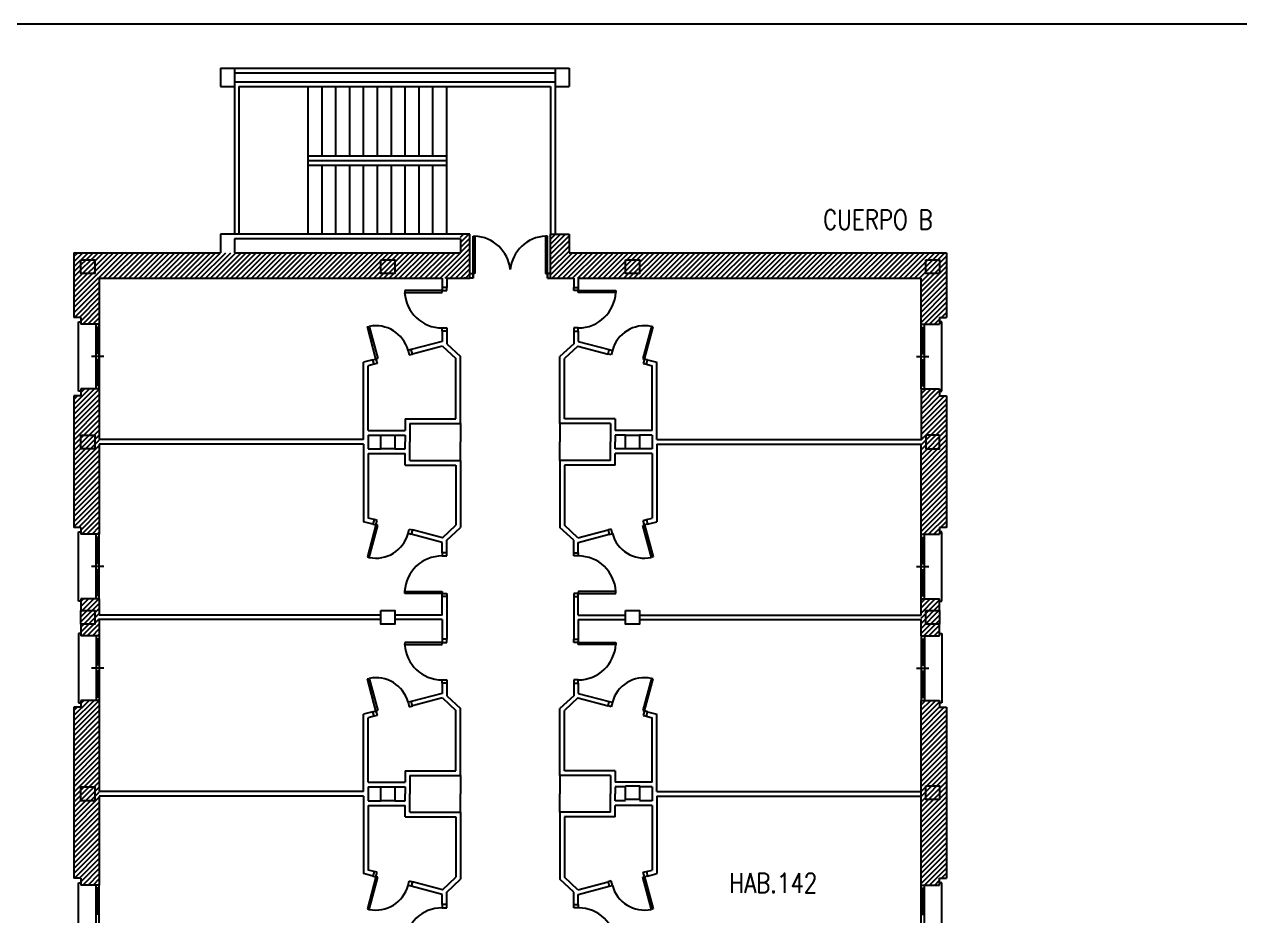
# Model space of a CAD drawing. Extents: x 0 to 420, y 0 to 297.
# Drawn here: x 180.2 to 285.5, y 219.7 to 297 of the extents above; entities that cross this region are included whole.
import ezdxf
from ezdxf.enums import TextEntityAlignment as Align

# ---------------------------------------------------------------- set-up
doc = ezdxf.new("R2010")
doc.units = 0
doc.header["$LTSCALE"] = 0.8
doc.header["$MEASUREMENT"] = 0
doc.layers.get('0').update_dxf_attribs({"linetype": 'CONTINUOUS'})
doc.layers.add('PLANTA-EDIFICIO', color=7, linetype='CONTINUOUS')
doc.layers.add('USO-EDIFICIO', color=7, linetype='CONTINUOUS')
doc.styles.add('ROMANS', font='ROMANS.shx', dxfattribs={"width": 0.8, "height": 1.7})

# ---------------------------------------------------------------- blocks, each defined once
blk = doc.blocks.new('*X13')
at = {"color": 0}
for p, q in [((218, 278.1), (218.7, 278.8)), ((218, 278.55), (218.25, 278.8)), ((218, 277.66), (218.8, 278.46)), ((218, 277.22), (218.8, 278.02)), ((225.8, 277.51), (227.09, 278.8)), ((225.8, 277.95), (226.65, 278.8)), ((225.8, 278.39), (226.21, 278.8)), ((225.8, 277.07), (227.4, 278.67)), ((225.8, 276.62), (227.4, 278.22)), ((184.5, 272.89), (188.81, 277.2)), ((184.5, 273.33), (188.37, 277.2)), ((184.5, 273.77), (187.93, 277.2)), ((184.5, 274.21), (187.49, 277.2)), ((184.5, 274.66), (187.04, 277.2)), ((184.5, 275.1), (186.6, 277.2)), ((184.5, 275.54), (186.16, 277.2)), ((184.5, 275.98), (185.72, 277.2)), ((184.5, 276.42), (185.28, 277.2)), ((184.5, 276.87), (184.83, 277.2)), ((187.05, 275), (189.25, 277.2)), ((187.5, 275), (189.7, 277.2)), ((187.94, 275), (190.14, 277.2)), ((188.38, 275), (190.58, 277.2)), ((188.82, 275), (191.02, 277.2)), ((189.26, 275), (191.46, 277.2)), ((189.71, 275), (191.91, 277.2)), ((190.15, 275), (192.35, 277.2)), ((190.59, 275), (192.79, 277.2)), ((191.03, 275), (193.23, 277.2)), ((191.47, 275), (193.67, 277.2)), ((191.91, 275), (194.11, 277.2)), ((192.36, 275), (194.56, 277.2)), ((192.8, 275), (195, 277.2)), ((193.24, 275), (195.44, 277.2)), ((193.68, 275), (195.88, 277.2)), ((194.12, 275), (196.32, 277.2)), ((194.57, 275), (196.77, 277.2)), ((195.01, 275), (197.21, 277.2)), ((195.45, 275), (197.65, 277.2)), ((195.89, 275), (198.09, 277.2)), ((196.33, 275), (198.53, 277.2)), ((196.78, 275), (198.98, 277.2)), ((197.22, 275), (199.42, 277.2)), ((197.66, 275), (199.86, 277.2)), ((198.1, 275), (200.3, 277.2)), ((198.54, 275), (200.74, 277.2)), ((198.99, 275), (201.19, 277.2)), ((199.43, 275), (201.63, 277.2)), ((199.87, 275), (202.07, 277.2)), ((200.31, 275), (202.51, 277.2)), ((200.75, 275), (202.95, 277.2)), ((201.2, 275), (203.4, 277.2)), ((201.64, 275), (203.84, 277.2)), ((202.08, 275), (204.28, 277.2)), ((202.52, 275), (204.72, 277.2)), ((202.96, 275), (205.16, 277.2)), ((203.41, 275), (205.61, 277.2)), ((203.85, 275), (206.05, 277.2)), ((204.29, 275), (206.49, 277.2)), ((204.73, 275), (206.93, 277.2)), ((205.17, 275), (207.37, 277.2)), ((205.62, 275), (207.82, 277.2)), ((206.06, 275), (208.26, 277.2)), ((206.5, 275), (208.7, 277.2)), ((206.94, 275), (209.14, 277.2)), ((207.38, 275), (209.58, 277.2)), ((207.82, 275), (210.02, 277.2)), ((208.27, 275), (210.47, 277.2)), ((208.71, 275), (210.91, 277.2)), ((209.15, 275), (211.35, 277.2)), ((209.59, 275), (211.79, 277.2)), ((210.03, 275), (212.23, 277.2)), ((210.48, 275), (212.68, 277.2)), ((210.92, 275), (213.12, 277.2)), ((211.36, 275), (213.56, 277.2)), ((211.8, 275), (214, 277.2)), ((212.24, 275), (214.44, 277.2)), ((212.69, 275), (214.89, 277.2)), ((213.13, 275), (215.33, 277.2)), ((213.57, 275), (215.77, 277.2)), ((214.01, 275), (216.21, 277.2)), ((214.45, 275), (216.65, 277.2)), ((214.9, 275), (217.1, 277.2)), ((215.34, 275), (217.54, 277.2)), ((215.78, 275), (217.98, 277.2)), ((216.22, 275), (218.8, 277.58)), ((216.66, 275), (218.8, 277.14)), ((225.8, 276.18), (227.4, 277.78)), ((225.8, 275.74), (227.4, 277.34)), ((225.8, 275.3), (227.7, 277.2)), ((225.94, 275), (228.14, 277.2)), ((226.39, 275), (228.59, 277.2)), ((226.83, 275), (229.03, 277.2)), ((227.27, 275), (229.47, 277.2)), ((227.71, 275), (229.91, 277.2)), ((228.15, 275), (230.35, 277.2)), ((228.6, 275), (230.8, 277.2)), ((229.04, 275), (231.24, 277.2)), ((229.48, 275), (231.68, 277.2)), ((229.92, 275), (232.12, 277.2)), ((230.36, 275), (232.56, 277.2)), ((230.81, 275), (233.01, 277.2)), ((231.25, 275), (233.45, 277.2)), ((231.69, 275), (233.89, 277.2)), ((232.13, 275), (234.33, 277.2)), ((232.57, 275), (234.77, 277.2)), ((233.02, 275), (235.22, 277.2)), ((233.46, 275), (235.66, 277.2)), ((233.9, 275), (236.1, 277.2)), ((234.34, 275), (236.54, 277.2)), ((234.78, 275), (236.98, 277.2)), ((235.23, 275), (237.43, 277.2)), ((235.67, 275), (237.87, 277.2)), ((236.11, 275), (238.31, 277.2)), ((236.55, 275), (238.75, 277.2)), ((236.99, 275), (239.19, 277.2)), ((237.43, 275), (239.63, 277.2)), ((237.88, 275), (240.08, 277.2)), ((238.32, 275), (240.52, 277.2)), ((238.76, 275), (240.96, 277.2)), ((239.2, 275), (241.4, 277.2)), ((239.64, 275), (241.84, 277.2)), ((240.09, 275), (242.29, 277.2)), ((240.53, 275), (242.73, 277.2)), ((240.97, 275), (243.17, 277.2)), ((241.41, 275), (243.61, 277.2)), ((241.85, 275), (244.05, 277.2)), ((242.3, 275), (244.5, 277.2)), ((242.74, 275), (244.94, 277.2)), ((243.18, 275), (245.38, 277.2)), ((243.62, 275), (245.82, 277.2)), ((244.06, 275), (246.26, 277.2)), ((244.51, 275), (246.71, 277.2)), ((244.95, 275), (247.15, 277.2)), ((245.39, 275), (247.59, 277.2)), ((245.83, 275), (248.03, 277.2)), ((246.27, 275), (248.47, 277.2)), ((246.72, 275), (248.92, 277.2)), ((247.16, 275), (249.36, 277.2)), ((247.6, 275), (249.8, 277.2)), ((248.04, 275), (250.24, 277.2)), ((248.48, 275), (250.68, 277.2)), ((248.93, 275), (251.13, 277.2)), ((249.37, 275), (251.57, 277.2)), ((249.81, 275), (252.01, 277.2)), ((250.25, 275), (252.45, 277.2)), ((250.69, 275), (252.89, 277.2)), ((251.14, 275), (253.34, 277.2)), ((251.58, 275), (253.78, 277.2)), ((252.02, 275), (254.22, 277.2)), ((252.46, 275), (254.66, 277.2)), ((252.9, 275), (255.1, 277.2)), ((253.34, 275), (255.54, 277.2)), ((253.79, 275), (255.99, 277.2)), ((254.23, 275), (256.43, 277.2)), ((254.67, 275), (256.87, 277.2)), ((255.11, 275), (257.31, 277.2)), ((255.55, 275), (257.75, 277.2)), ((256, 275), (258.2, 277.2)), ((256.44, 275), (258.64, 277.2)), ((256.88, 275), (259.08, 277.2)), ((257.32, 275), (259.52, 277.2)), ((257.76, 275), (259.96, 277.2)), ((217.11, 275), (218.8, 276.69)), ((217.55, 275), (218.8, 276.25)), ((257.9, 274.69), (260.1, 276.89)), ((257.9, 274.25), (260.1, 276.45)), ((257.9, 273.81), (260.1, 276.01)), ((217.99, 275), (218.8, 275.81)), ((218.43, 275), (218.8, 275.37)), ((257.9, 273.37), (260.1, 275.57)), ((257.9, 272.93), (260.1, 275.13)), ((184.5, 272.45), (186.7, 274.65)), ((184.5, 272), (186.7, 274.2)), ((257.9, 272.48), (260.1, 274.68)), ((257.9, 272.04), (260.1, 274.24)), ((257.9, 271.6), (260.1, 273.8)), ((184.54, 271.6), (186.7, 273.76)), ((184.98, 271.6), (186.7, 273.32)), ((185.1, 271.28), (186.7, 272.88)), ((257.9, 271.16), (260.1, 273.36)), ((258.18, 271), (260.1, 272.92)), ((185.26, 271), (186.7, 272.44)), ((185.71, 271), (186.7, 271.99)), ((258.63, 271), (260.1, 272.47)), ((259.67, 271.6), (260.1, 272.03)), ((186.15, 271), (186.7, 271.55)), ((186.59, 271), (186.7, 271.11)), ((259.07, 271), (259.5, 271.43)), ((184.5, 263.61), (186.29, 265.4)), ((184.5, 264.05), (185.85, 265.4)), ((184.5, 263.17), (186.7, 265.37)), ((185.1, 265.09), (185.41, 265.4)), ((257.9, 264.09), (259.21, 265.4)), ((257.9, 264.53), (258.77, 265.4)), ((257.9, 264.97), (258.33, 265.4)), ((184.5, 262.72), (186.7, 264.92)), ((184.5, 264.49), (184.81, 264.8)), ((184.5, 262.28), (186.7, 264.48)), ((257.9, 263.65), (259.5, 265.25)), ((257.9, 262.76), (259.94, 264.8)), ((257.9, 263.2), (259.5, 264.8)), ((257.9, 262.32), (260.1, 264.52)), ((184.5, 261.84), (186.7, 264.04)), ((184.5, 261.4), (186.7, 263.6)), ((257.9, 261.88), (260.1, 264.08)), ((257.9, 261.44), (260.1, 263.64)), ((184.5, 260.96), (186.7, 263.16)), ((184.5, 260.51), (186.7, 262.71)), ((184.5, 260.07), (186.7, 262.27)), ((257.9, 260.99), (260.1, 263.19)), ((257.9, 260.55), (260.1, 262.75)), ((257.9, 260.11), (260.1, 262.31)), ((184.5, 259.63), (186.7, 261.83)), ((184.5, 259.19), (186.7, 261.39)), ((257.9, 259.67), (260.1, 261.87)), ((257.9, 259.23), (260.1, 261.43)), ((184.5, 258.75), (186.7, 260.95)), ((184.5, 258.3), (186.7, 260.5)), ((257.9, 258.78), (260.1, 260.98)), ((257.9, 258.34), (260.1, 260.54)), ((257.9, 257.9), (260.1, 260.1)), ((184.5, 257.86), (186.7, 260.06)), ((184.5, 257.42), (186.7, 259.62)), ((184.5, 256.98), (186.7, 259.18)), ((257.9, 257.46), (260.1, 259.66)), ((257.9, 257.02), (260.1, 259.22)), ((184.5, 256.54), (186.7, 258.74)), ((184.5, 256.09), (186.7, 258.29)), ((257.9, 256.57), (260.1, 258.77)), ((257.9, 256.13), (260.1, 258.33)), ((184.5, 255.65), (186.7, 257.85)), ((184.5, 255.21), (186.7, 257.41)), ((184.5, 254.77), (186.7, 256.97)), ((257.9, 255.69), (260.1, 257.89)), ((257.9, 255.25), (260.1, 257.45)), ((257.9, 254.81), (260.1, 257.01)), ((184.5, 254.33), (186.7, 256.53)), ((184.5, 253.88), (186.7, 256.08)), ((257.9, 254.36), (260.1, 256.56)), ((257.9, 253.92), (260.1, 256.12)), ((184.5, 253.44), (186.7, 255.64)), ((184.9, 253.4), (186.7, 255.2)), ((257.9, 253.48), (260.1, 255.68)), ((257.9, 253.04), (260.1, 255.24)), ((185.1, 253.16), (186.7, 254.76)), ((185.18, 252.8), (186.7, 254.32)), ((185.62, 252.8), (186.7, 253.88)), ((258.1, 252.8), (260.1, 254.8)), ((258.55, 252.8), (260.1, 254.35)), ((259.59, 253.4), (260.1, 253.91)), ((186.07, 252.8), (186.7, 253.43)), ((186.51, 252.8), (186.7, 252.99)), ((258.99, 252.8), (259.5, 253.31)), ((259.43, 252.8), (259.5, 252.87)), ((260.03, 253.4), (260.1, 253.47)), ((185.1, 245.65), (186.65, 247.2)), ((185.1, 246.09), (186.21, 247.2)), ((185.1, 246.53), (185.77, 247.2)), ((185.1, 246.97), (185.33, 247.2)), ((185.1, 245.2), (186.7, 246.8)), ((257.9, 245.97), (259.13, 247.2)), ((257.9, 246.41), (258.69, 247.2)), ((257.9, 246.85), (258.25, 247.2)), ((257.9, 245.53), (259.5, 247.13)), ((257.9, 245.08), (259.5, 246.68)), ((185.1, 244.76), (186.7, 246.36)), ((185.1, 244.32), (186.7, 245.92)), ((185.22, 244), (186.7, 245.48)), ((257.9, 244.64), (259.5, 246.24)), ((257.9, 244.2), (259.5, 245.8)), ((258.14, 244), (259.5, 245.36)), ((185.66, 244), (186.7, 245.04)), ((186.11, 244), (186.7, 244.59)), ((258.58, 244), (259.5, 244.92)), ((259.03, 244), (259.5, 244.47)), ((186.55, 244), (186.7, 244.15)), ((259.47, 244), (259.5, 244.03)), ((184.5, 236.21), (186.69, 238.4)), ((184.5, 236.65), (186.25, 238.4)), ((184.5, 237.09), (185.81, 238.4)), ((185.1, 238.13), (185.37, 238.4)), ((257.9, 237.13), (259.17, 238.4)), ((257.9, 237.57), (258.73, 238.4)), ((257.9, 238.01), (258.29, 238.4)), ((257.9, 236.69), (259.5, 238.29)), ((184.5, 235.77), (186.7, 237.97)), ((184.5, 237.53), (184.77, 237.8)), ((184.5, 235.32), (186.7, 237.52)), ((184.5, 234.88), (186.7, 237.08)), ((257.9, 236.24), (259.5, 237.84)), ((257.9, 235.8), (259.9, 237.8)), ((257.9, 235.36), (260.1, 237.56)), ((257.9, 234.92), (260.1, 237.12)), ((184.5, 234.44), (186.7, 236.64)), ((184.5, 234), (186.7, 236.2)), ((257.9, 234.48), (260.1, 236.68)), ((257.9, 234.04), (260.1, 236.24)), ((184.5, 233.56), (186.7, 235.76)), ((184.5, 233.11), (186.7, 235.31)), ((184.5, 232.67), (186.7, 234.87)), ((257.9, 233.59), (260.1, 235.79)), ((257.9, 233.15), (260.1, 235.35)), ((257.9, 232.71), (260.1, 234.91)), ((184.5, 232.23), (186.7, 234.43)), ((184.5, 231.79), (186.7, 233.99)), ((257.9, 232.27), (260.1, 234.47)), ((257.9, 231.83), (260.1, 234.03)), ((184.5, 231.35), (186.7, 233.55)), ((184.5, 230.9), (186.7, 233.1)), ((257.9, 231.38), (260.1, 233.58)), ((257.9, 230.94), (260.1, 233.14)), ((184.5, 230.46), (186.7, 232.66)), ((184.5, 230.02), (186.7, 232.22)), ((184.5, 229.58), (186.7, 231.78)), ((257.9, 230.5), (260.1, 232.7)), ((257.9, 230.06), (260.1, 232.26)), ((257.9, 229.62), (260.1, 231.82)), ((184.5, 229.14), (186.7, 231.34)), ((184.5, 228.69), (186.7, 230.89)), ((257.9, 229.17), (260.1, 231.37)), ((257.9, 228.73), (260.1, 230.93)), ((184.5, 228.25), (186.7, 230.45)), ((184.5, 227.81), (186.7, 230.01)), ((184.5, 227.37), (186.7, 229.57)), ((257.9, 228.29), (260.1, 230.49)), ((257.9, 227.85), (260.1, 230.05)), ((257.9, 227.41), (260.1, 229.61)), ((184.5, 226.93), (186.7, 229.13)), ((184.5, 226.48), (186.7, 228.68)), ((257.9, 226.96), (260.1, 229.16)), ((257.9, 226.52), (260.1, 228.72)), ((184.5, 226.04), (186.7, 228.24)), ((184.5, 225.6), (186.7, 227.8)), ((257.9, 226.08), (260.1, 228.28)), ((257.9, 225.64), (260.1, 227.84)), ((184.5, 225.16), (186.7, 227.36)), ((184.5, 224.72), (186.7, 226.92)), ((184.5, 224.27), (186.7, 226.47)), ((257.9, 225.2), (260.1, 227.4)), ((257.9, 224.75), (260.1, 226.95)), ((257.9, 224.31), (260.1, 226.51)), ((184.5, 223.83), (186.7, 226.03)), ((184.5, 223.39), (186.7, 225.59)), ((257.9, 223.87), (260.1, 226.07)), ((257.9, 223.43), (260.1, 225.63)), ((184.55, 223), (186.7, 225.15)), ((184.99, 223), (186.7, 224.71)), ((257.9, 222.99), (260.1, 225.19)), ((257.9, 222.54), (260.1, 224.74)), ((258.2, 222.4), (260.1, 224.3)), ((185.1, 222.67), (186.7, 224.27)), ((185.28, 222.4), (186.7, 223.82)), ((185.72, 222.4), (186.7, 223.38)), ((258.64, 222.4), (260.1, 223.86)), ((259.68, 223), (260.1, 223.42)), ((186.16, 222.4), (186.7, 222.94)), ((186.6, 222.4), (186.7, 222.5)), ((259.08, 222.4), (259.5, 222.82))]:
    blk.add_line(p, q, dxfattribs=at)

msp = doc.modelspace()

# ---------------------------------------------------------------- linework, layer by layer
msp.add_line((420, 297), (0, 297))
at = {"layer": 'PLANTA-EDIFICIO'}
for p, q in [((197.2, 293.2), (197.2, 291.6)), ((197.2, 293.2), (198.4, 293.2)), ((198.4, 293.2), (198.4, 291.6)), ((198.4, 293.2), (226.2, 293.2)), ((198.4, 292.8), (226.2, 292.8)), ((226.2, 293.2), (227.4, 293.2)), ((226.2, 293.2), (226.2, 291.6)), ((227.4, 293.2), (227.4, 291.6)), ((198.4, 292), (226.2, 292)), ((197.2, 291.6), (198.4, 291.6)), ((198.4, 291.6), (198.4, 278.8)), ((198.8, 291.6), (225.8, 291.6)), ((198.8, 291.6), (198.8, 278.8)), ((204.8, 285.6), (204.8, 291.6)), ((206, 285.6), (206, 291.6)), ((207.2, 285.6), (207.2, 291.6)), ((208.4, 285.6), (208.4, 291.6)), ((209.6, 285.6), (209.6, 291.6)), ((210.8, 285.6), (210.8, 291.6)), ((212, 285.6), (212, 291.6)), ((213.2, 285.6), (213.2, 291.6)), ((214.4, 285.6), (214.4, 291.6)), ((215.6, 285.6), (215.6, 291.6)), ((216.8, 285.6), (216.8, 291.6)), ((225.8, 291.6), (225.8, 278.8)), ((226.2, 291.6), (227.4, 291.6)), ((226.2, 291.6), (226.2, 278.8)), ((204.8, 284.8), (204.8, 285.6)), ((204.8, 285.6), (216.8, 285.6)), ((216.8, 284.8), (216.8, 285.6)), ((204.8, 285.2), (216.8, 285.2)), ((204.8, 284.8), (216.8, 284.8)), ((204.8, 278.8), (204.8, 284.8)), ((206, 278.8), (206, 284.8)), ((207.2, 278.8), (207.2, 284.8)), ((208.4, 278.8), (208.4, 284.8)), ((209.6, 278.8), (209.6, 284.8)), ((210.8, 278.8), (210.8, 284.8)), ((212, 278.8), (212, 284.8)), ((213.2, 278.8), (213.2, 284.8)), ((214.4, 278.8), (214.4, 284.8)), ((215.6, 278.8), (215.6, 284.8)), ((216.8, 278.8), (216.8, 284.8)), ((197.2, 278.8), (197.2, 277.2)), ((218.8, 278.8), (197.2, 278.8)), ((198.4, 278.4), (198.4, 277.2)), ((218, 278.4), (198.4, 278.4)), ((218, 278.4), (218, 277.2)), ((218.8, 275), (218.8, 278.8)), ((219.08, 275.4), (219.08, 278.64)), ((219.08, 278.64), (219.24, 278.64)), ((219.24, 278.64), (219.24, 275.4)), ((225.36, 278.64), (225.36, 275.4)), ((225.52, 278.64), (225.36, 278.64)), ((225.52, 275), (225.52, 278.64)), ((225.8, 278.8), (227.4, 278.8)), ((225.8, 275), (225.8, 278.8)), ((227.4, 278.8), (227.4, 277.2)), ((184.5, 277.2), (184.5, 271.6)), ((184.5, 277.2), (197.2, 277.2)), ((198.4, 277.2), (218, 277.2)), ((227.4, 277.2), (260.1, 277.2)), ((260.1, 277.2), (260.1, 271.6)), ((186.7, 275), (216.4, 275)), ((186.7, 275), (186.7, 261)), ((216.4, 275), (216.4, 274.2)), ((216.8, 275), (218.8, 275)), ((216.8, 275), (216.8, 274.2)), ((218.58, 275), (218.3, 275)), ((218.8, 275.4), (219.08, 275.4)), ((219.08, 275), (218.8, 275)), ((219.24, 275.4), (219.08, 275.4)), ((219.08, 275.4), (219.08, 275)), ((219.08, 275), (219.08, 275.4)), ((225.36, 275.4), (225.52, 275.4)), ((225.52, 275.4), (225.52, 275)), ((225.8, 275.4), (225.52, 275.4)), ((225.52, 275), (225.52, 275.4)), ((225.52, 275), (225.8, 275)), ((225.8, 275), (227.8, 275)), ((227.8, 275), (227.8, 274.2)), ((228.2, 275), (257.9, 275)), ((228.2, 275), (228.2, 274.2)), ((257.9, 271), (257.9, 275)), ((216.4, 273.92), (213.16, 273.92)), ((213.16, 273.92), (213.16, 273.76)), ((216.8, 274.2), (216.4, 274.2)), ((216.4, 274.2), (216.4, 273.92)), ((216.4, 273.76), (216.4, 273.92)), ((216.4, 273.92), (216.8, 273.92)), ((216.8, 273.92), (216.8, 274.2)), ((227.8, 274.2), (228.2, 274.2)), ((227.8, 273.92), (227.8, 274.2)), ((228.2, 273.92), (227.8, 273.92)), ((228.2, 274.2), (228.2, 273.92)), ((228.2, 273.76), (228.2, 273.92)), ((228.2, 273.92), (231.44, 273.92)), ((231.44, 273.92), (231.44, 273.76)), ((213.16, 273.76), (216.4, 273.76)), ((231.44, 273.76), (228.2, 273.76)), ((185.1, 271.6), (184.5, 271.6)), ((184.9, 271.2), (185.1, 271.2)), ((184.9, 265.2), (184.9, 271.2)), ((185.1, 271.6), (185.1, 271)), ((186.7, 271), (185.1, 271)), ((186.42, 265.4), (186.42, 271)), ((186.7, 270.72), (186.42, 270.72)), ((186.56, 268.48), (186.56, 270.72)), ((186.7, 265.4), (186.7, 271)), ((209.92, 270.77), (210.07, 270.81)), ((210.67, 267.99), (209.92, 270.77)), ((210.07, 270.81), (210.82, 268.03)), ((216.4, 270.4), (216.4, 270.68)), ((216.4, 270.68), (216.8, 270.68)), ((216.8, 270.68), (216.8, 270.4)), ((228.2, 270.68), (227.8, 270.68)), ((227.8, 270.68), (227.8, 270.4)), ((228.2, 270.4), (228.2, 270.68)), ((234.53, 270.81), (233.78, 268.03)), ((233.93, 267.99), (234.68, 270.77)), ((234.68, 270.77), (234.53, 270.81)), ((257.9, 271), (259.5, 271)), ((257.9, 265.4), (257.9, 271)), ((257.9, 270.72), (258.18, 270.72)), ((258.04, 268.48), (258.04, 270.72)), ((258.18, 265.4), (258.18, 271)), ((259.5, 271.6), (259.5, 271)), ((259.5, 271.6), (260.1, 271.6)), ((259.7, 271.2), (259.5, 271.2)), ((259.7, 265.2), (259.7, 271.2)), ((216.8, 270.4), (216.4, 270.4)), ((216.4, 270.4), (216.4, 269.51)), ((216.8, 270.4), (216.8, 269.31)), ((227.8, 270.4), (227.8, 269.31)), ((227.8, 270.4), (228.2, 270.4)), ((228.2, 270.4), (228.2, 269.51)), ((213.72, 268.81), (213.45, 268.74)), ((213.45, 268.74), (213.55, 268.35)), ((216.4, 269.51), (213.72, 268.8)), ((213.82, 268.42), (213.72, 268.8)), ((216.43, 269.11), (213.82, 268.42)), ((216.43, 269.11), (217.6, 268.02)), ((216.8, 269.31), (218, 268.2)), ((227.8, 269.31), (226.6, 268.2)), ((228.17, 269.11), (227, 268.02)), ((228.17, 269.11), (230.78, 268.42)), ((228.2, 269.51), (230.88, 268.8)), ((230.78, 268.42), (230.88, 268.8)), ((230.88, 268.81), (231.15, 268.74)), ((231.15, 268.74), (231.05, 268.35)), ((187.1, 268.2), (186.02, 268.2)), ((186.7, 268.48), (186.42, 268.48)), ((186.7, 268.2), (186.42, 268.2)), ((186.7, 267.92), (186.42, 267.92)), ((186.56, 265.68), (186.56, 267.92)), ((210.4, 267.92), (209.6, 267.71)), ((209.6, 261), (209.6, 267.71)), ((210.5, 267.53), (210, 267.4)), ((210.4, 267.92), (210.67, 267.99)), ((210.5, 267.53), (210.4, 267.92)), ((210.77, 267.6), (210.5, 267.53)), ((210.82, 268.03), (210.67, 267.99)), ((210.67, 267.99), (210.77, 267.6)), ((213.55, 268.35), (213.82, 268.42)), ((217.6, 262.8), (217.6, 268.02)), ((218, 262.4), (218, 268.2)), ((226.6, 262.4), (226.6, 268.2)), ((227, 262.8), (227, 268.02)), ((231.05, 268.35), (230.78, 268.42)), ((233.78, 268.03), (233.93, 267.99)), ((233.93, 267.99), (233.83, 267.6)), ((233.83, 267.6), (234.1, 267.53)), ((234.2, 267.92), (233.93, 267.99)), ((234.1, 267.53), (234.2, 267.92)), ((234.1, 267.53), (234.6, 267.4)), ((234.2, 267.92), (235, 267.71)), ((235, 261), (235, 267.71)), ((257.5, 268.2), (258.58, 268.2)), ((257.9, 268.48), (258.18, 268.48)), ((257.9, 268.2), (258.18, 268.2)), ((257.9, 267.92), (258.18, 267.92)), ((258.04, 265.68), (258.04, 267.92)), ((210, 261.8), (210, 267.4)), ((234.6, 261.8), (234.6, 267.4)), ((185.1, 265.4), (185.1, 264.8)), ((186.7, 265.4), (185.1, 265.4)), ((186.7, 265.68), (186.42, 265.68)), ((186.7, 265.4), (186.42, 265.4)), ((257.9, 265.68), (258.18, 265.68)), ((257.9, 265.4), (257.9, 261)), ((257.9, 265.4), (259.5, 265.4)), ((257.9, 265.4), (258.18, 265.4)), ((259.5, 265.4), (259.5, 264.8)), ((184.5, 264.8), (184.5, 253.4)), ((185.1, 264.8), (184.5, 264.8)), ((185.1, 265.2), (184.9, 265.2)), ((259.5, 265.2), (259.7, 265.2)), ((259.5, 264.8), (260.1, 264.8)), ((260.1, 264.8), (260.1, 253.4)), ((213.2, 262.8), (213.2, 261.8)), ((213.2, 262.8), (217.6, 262.8)), ((213.6, 262.4), (213.6, 260.8)), ((213.6, 262.4), (218, 262.4)), ((218, 262.4), (218, 260.8)), ((231, 262.4), (226.6, 262.4)), ((226.6, 262.4), (226.6, 260.8)), ((231.4, 262.8), (227, 262.8)), ((231, 262.4), (231, 260.8)), ((231.4, 262.8), (231.4, 261.8)), ((210, 261.8), (213.2, 261.8)), ((210, 261.4), (210, 260.2)), ((210, 261.4), (211.1, 261.4)), ((212.3, 261.4), (213.2, 261.4)), ((213.2, 261.4), (213.2, 260.8)), ((234.6, 261.8), (231.4, 261.8)), ((231.4, 261.4), (231.4, 260.8)), ((232.3, 261.4), (231.4, 261.4)), ((234.6, 261.4), (233.5, 261.4)), ((234.6, 261.4), (234.6, 260.2)), ((209.6, 261), (186.7, 261)), ((209.6, 260.6), (186.7, 260.6)), ((186.7, 260.6), (186.7, 252.8)), ((209.6, 260.6), (209.6, 253.89)), ((210, 260.2), (211.1, 260.2)), ((212.3, 260.2), (213.2, 260.2)), ((213.2, 260.2), (213.2, 260.8)), ((213.6, 259.2), (213.6, 260.8)), ((218, 259.2), (218, 260.8)), ((226.6, 259.2), (226.6, 260.8)), ((231, 259.2), (231, 260.8)), ((231.4, 260.2), (231.4, 260.8)), ((232.3, 260.2), (231.4, 260.2)), ((234.6, 260.2), (233.5, 260.2)), ((235, 261), (257.9, 261)), ((235, 260.6), (235, 253.89)), ((235, 260.6), (257.9, 260.6)), ((257.9, 252.8), (257.9, 260.6)), ((210, 259.8), (213.2, 259.8)), ((210, 259.8), (210, 254.2)), ((213.2, 258.8), (213.2, 259.8)), ((213.6, 259.2), (218, 259.2)), ((218, 259.2), (218, 253.4)), ((226.6, 259.2), (226.6, 253.4)), ((231, 259.2), (226.6, 259.2)), ((231.4, 258.8), (231.4, 259.8)), ((234.6, 259.8), (231.4, 259.8)), ((234.6, 259.8), (234.6, 254.2)), ((213.2, 258.8), (217.6, 258.8)), ((217.6, 258.8), (217.6, 253.58)), ((227, 258.8), (227, 253.58)), ((231.4, 258.8), (227, 258.8)), ((210.4, 253.68), (209.6, 253.89)), ((210.5, 254.07), (210, 254.2)), ((210.5, 254.07), (210.4, 253.68)), ((210.77, 254), (210.5, 254.07)), ((210.67, 253.61), (210.77, 254)), ((233.83, 254), (234.1, 254.07)), ((233.93, 253.61), (233.83, 254)), ((234.1, 254.07), (234.6, 254.2)), ((234.1, 254.07), (234.2, 253.68)), ((234.2, 253.68), (235, 253.89)), ((185.1, 253.4), (184.5, 253.4)), ((184.9, 247), (184.9, 253)), ((184.9, 253), (185.1, 253)), ((185.1, 253.4), (185.1, 252.8)), ((186.7, 252.8), (185.1, 252.8)), ((186.42, 247.2), (186.42, 252.8)), ((186.7, 247.2), (186.7, 252.8)), ((210.67, 253.61), (209.92, 250.83)), ((210.07, 250.79), (210.82, 253.57)), ((210.4, 253.68), (210.67, 253.61)), ((210.82, 253.57), (210.67, 253.61)), ((213.45, 252.86), (213.55, 253.25)), ((213.72, 252.79), (213.45, 252.86)), ((213.55, 253.25), (213.82, 253.18)), ((213.82, 253.18), (213.72, 252.8)), ((216.4, 252.09), (213.72, 252.8)), ((216.43, 252.49), (213.82, 253.18)), ((216.43, 252.49), (217.6, 253.58)), ((216.8, 252.29), (218, 253.4)), ((227.8, 252.29), (226.6, 253.4)), ((228.17, 252.49), (227, 253.58)), ((228.17, 252.49), (230.78, 253.18)), ((228.2, 252.09), (230.88, 252.8)), ((231.05, 253.25), (230.78, 253.18)), ((230.78, 253.18), (230.88, 252.8)), ((230.88, 252.79), (231.15, 252.86)), ((231.15, 252.86), (231.05, 253.25)), ((233.78, 253.57), (233.93, 253.61)), ((234.53, 250.79), (233.78, 253.57)), ((234.2, 253.68), (233.93, 253.61)), ((233.93, 253.61), (234.68, 250.83)), ((257.9, 252.8), (259.5, 252.8)), ((257.9, 247.2), (257.9, 252.8)), ((258.18, 247.2), (258.18, 252.8)), ((259.5, 253.4), (259.5, 252.8)), ((260.1, 253.4), (259.5, 253.4)), ((259.7, 253), (259.5, 253)), ((259.7, 247), (259.7, 253)), ((186.7, 252.52), (186.42, 252.52)), ((186.56, 250.28), (186.56, 252.52)), ((216.4, 251.2), (216.4, 252.09)), ((216.8, 251.2), (216.8, 252.29)), ((227.8, 251.2), (227.8, 252.29)), ((228.2, 251.2), (228.2, 252.09)), ((257.9, 252.52), (258.18, 252.52)), ((258.04, 250.28), (258.04, 252.52)), ((209.92, 250.83), (210.07, 250.79)), ((216.8, 251.2), (216.4, 251.2)), ((216.4, 251.2), (216.4, 250.92)), ((216.4, 250.92), (216.8, 250.92)), ((216.8, 250.92), (216.8, 251.2)), ((227.8, 251.2), (228.2, 251.2)), ((227.8, 250.92), (227.8, 251.2)), ((228.2, 250.92), (227.8, 250.92)), ((228.2, 251.2), (228.2, 250.92)), ((234.68, 250.83), (234.53, 250.79)), ((187.1, 250), (186.02, 250)), ((186.7, 250.28), (186.42, 250.28)), ((186.7, 250), (186.42, 250)), ((186.7, 249.72), (186.42, 249.72)), ((186.56, 247.48), (186.56, 249.72)), ((257.5, 250), (258.58, 250)), ((257.9, 250.28), (258.18, 250.28)), ((257.9, 250), (258.18, 250)), ((257.9, 249.72), (258.18, 249.72)), ((258.04, 247.48), (258.04, 249.72)), ((186.7, 247.48), (186.42, 247.48)), ((213.16, 247.84), (216.4, 247.84)), ((213.16, 247.68), (213.16, 247.84)), ((216.4, 247.68), (213.16, 247.68)), ((216.4, 247.84), (216.4, 247.68)), ((216.4, 247.68), (216.8, 247.68)), ((216.4, 247.4), (216.4, 247.68)), ((216.8, 247.68), (216.8, 247.4)), ((227.8, 247.68), (227.8, 247.4)), ((228.2, 247.68), (227.8, 247.68)), ((231.44, 247.84), (228.2, 247.84)), ((228.2, 247.84), (228.2, 247.68)), ((228.2, 247.4), (228.2, 247.68)), ((228.2, 247.68), (231.44, 247.68)), ((231.44, 247.68), (231.44, 247.84)), ((257.9, 247.48), (258.18, 247.48)), ((185.1, 247), (184.9, 247)), ((185.1, 247.2), (185.1, 246.2)), ((186.7, 247.2), (185.1, 247.2)), ((186.7, 247.2), (186.42, 247.2)), ((186.7, 247.2), (186.7, 245.8)), ((216.8, 247.4), (216.4, 247.4)), ((216.4, 245.8), (216.4, 247.4)), ((216.8, 247.4), (216.8, 243.7)), ((227.8, 247.4), (227.8, 243.7)), ((227.8, 247.4), (228.2, 247.4)), ((228.2, 245.8), (228.2, 247.4)), ((257.9, 247.2), (259.5, 247.2)), ((257.9, 245.8), (257.9, 247.2)), ((257.9, 247.2), (258.18, 247.2)), ((259.5, 246.2), (259.5, 247.2)), ((259.5, 247), (259.7, 247)), ((211.1, 245.8), (186.7, 245.8)), ((186.7, 245.4), (186.7, 244)), ((211.1, 245.4), (186.7, 245.4)), ((216.4, 245.4), (212.3, 245.4)), ((216.4, 245.8), (212.4, 245.8)), ((216.4, 245.4), (216.4, 243.7)), ((228.2, 245.8), (232.2, 245.8)), ((228.2, 245.4), (232.3, 245.4)), ((228.2, 245.4), (228.2, 243.7)), ((233.5, 245.8), (257.9, 245.8)), ((233.5, 245.4), (257.9, 245.4)), ((257.9, 244), (257.9, 245.4)), ((185.1, 245), (185.1, 244)), ((259.5, 244), (259.5, 245)), ((184.9, 244.2), (184.9, 238.2)), ((185.1, 244.2), (184.9, 244.2)), ((186.7, 244), (185.1, 244)), ((186.7, 244), (186.42, 244)), ((186.42, 244), (186.42, 238.4)), ((186.7, 243.72), (186.42, 243.72)), ((186.56, 243.72), (186.56, 241.48)), ((186.7, 244), (186.7, 238.4)), ((213.16, 243.42), (213.16, 243.26)), ((216.4, 243.42), (213.16, 243.42)), ((213.16, 243.26), (216.4, 243.26)), ((216.8, 243.7), (216.4, 243.7)), ((216.4, 243.7), (216.4, 243.42)), ((216.4, 243.42), (216.8, 243.42)), ((216.4, 243.26), (216.4, 243.42)), ((216.8, 243.42), (216.8, 243.7)), ((227.8, 243.7), (228.2, 243.7)), ((227.8, 243.42), (227.8, 243.7)), ((228.2, 243.42), (227.8, 243.42)), ((228.2, 243.7), (228.2, 243.42)), ((228.2, 243.42), (231.44, 243.42)), ((228.2, 243.26), (228.2, 243.42)), ((231.44, 243.26), (228.2, 243.26)), ((231.44, 243.42), (231.44, 243.26)), ((257.9, 244), (259.5, 244)), ((257.9, 244), (257.9, 238.4)), ((257.9, 244), (258.18, 244)), ((257.9, 243.72), (258.18, 243.72)), ((258.04, 243.72), (258.04, 241.48)), ((258.18, 244), (258.18, 238.4)), ((259.5, 244.2), (259.7, 244.2)), ((259.7, 244.2), (259.7, 238.2)), ((187.1, 241.2), (186.02, 241.2)), ((186.7, 241.48), (186.42, 241.48)), ((186.7, 241.2), (186.42, 241.2)), ((257.5, 241.2), (258.58, 241.2)), ((257.9, 241.48), (258.18, 241.48)), ((257.9, 241.2), (258.18, 241.2)), ((186.7, 240.92), (186.42, 240.92)), ((186.56, 240.92), (186.56, 238.68)), ((209.92, 240.27), (210.07, 240.31)), ((210.67, 237.49), (209.92, 240.27)), ((210.07, 240.31), (210.82, 237.53)), ((216.4, 240.18), (216.8, 240.18)), ((216.4, 239.9), (216.4, 240.18)), ((216.8, 240.18), (216.8, 239.9)), ((227.8, 240.18), (227.8, 239.9)), ((228.2, 240.18), (227.8, 240.18)), ((228.2, 239.9), (228.2, 240.18)), ((234.53, 240.31), (233.78, 237.53)), ((233.93, 237.49), (234.68, 240.27)), ((234.68, 240.27), (234.53, 240.31)), ((257.9, 240.92), (258.18, 240.92)), ((258.04, 240.92), (258.04, 238.68)), ((216.4, 239.9), (216.4, 239.01)), ((216.8, 239.9), (216.4, 239.9)), ((216.8, 239.9), (216.8, 238.81)), ((227.8, 239.9), (228.2, 239.9)), ((227.8, 239.9), (227.8, 238.81)), ((228.2, 239.9), (228.2, 239.01)), ((184.9, 238.2), (185.1, 238.2)), ((185.1, 238.4), (185.1, 237.8)), ((186.7, 238.4), (185.1, 238.4)), ((186.7, 238.68), (186.42, 238.68)), ((186.7, 238.4), (186.7, 230.5)), ((213.72, 238.31), (213.45, 238.24)), ((213.45, 238.24), (213.55, 237.85)), ((216.4, 239.01), (213.72, 238.3)), ((213.82, 237.92), (213.72, 238.3)), ((216.43, 238.61), (213.82, 237.92)), ((216.43, 238.61), (217.6, 237.52)), ((216.8, 238.81), (218, 237.7)), ((227.8, 238.81), (226.6, 237.7)), ((228.17, 238.61), (227, 237.52)), ((228.17, 238.61), (230.78, 237.92)), ((228.2, 239.01), (230.88, 238.3)), ((230.78, 237.92), (230.88, 238.3)), ((230.88, 238.31), (231.15, 238.24)), ((231.15, 238.24), (231.05, 237.85)), ((257.9, 238.68), (258.18, 238.68)), ((257.9, 238.4), (259.5, 238.4)), ((257.9, 222.4), (257.9, 238.4)), ((259.5, 238.4), (259.5, 237.8)), ((259.7, 238.2), (259.5, 238.2)), ((184.5, 237.8), (184.5, 223)), ((185.1, 237.8), (184.5, 237.8)), ((210.4, 237.42), (209.6, 237.21)), ((209.6, 230.5), (209.6, 237.21)), ((210.5, 237.03), (210, 236.9)), ((210.4, 237.42), (210.67, 237.49)), ((210.5, 237.03), (210.4, 237.42)), ((210.77, 237.1), (210.5, 237.03)), ((210.82, 237.53), (210.67, 237.49)), ((210.67, 237.49), (210.77, 237.1)), ((213.55, 237.85), (213.82, 237.92)), ((217.6, 232.3), (217.6, 237.52)), ((218, 231.9), (218, 237.7)), ((226.6, 231.9), (226.6, 237.7)), ((227, 232.3), (227, 237.52)), ((231.05, 237.85), (230.78, 237.92)), ((233.78, 237.53), (233.93, 237.49)), ((233.93, 237.49), (233.83, 237.1)), ((233.83, 237.1), (234.1, 237.03)), ((234.2, 237.42), (233.93, 237.49)), ((234.1, 237.03), (234.2, 237.42)), ((234.1, 237.03), (234.6, 236.9)), ((234.2, 237.42), (235, 237.21)), ((235, 230.5), (235, 237.21)), ((259.5, 237.8), (260.1, 237.8)), ((260.1, 237.8), (260.1, 223)), ((210, 231.3), (210, 236.9)), ((234.6, 231.3), (234.6, 236.9)), ((213.2, 232.3), (217.6, 232.3)), ((213.2, 232.3), (213.2, 231.3)), ((213.6, 231.9), (218, 231.9)), ((213.6, 231.9), (213.6, 230.3)), ((218, 231.9), (218, 230.3)), ((231, 231.9), (226.6, 231.9)), ((226.6, 231.9), (226.6, 230.3)), ((231.4, 232.3), (227, 232.3)), ((231, 231.9), (231, 230.3)), ((231.4, 232.3), (231.4, 231.3)), ((210, 231.3), (213.2, 231.3)), ((210, 230.9), (210, 229.7)), ((210, 230.9), (211.1, 230.9)), ((212.3, 230.9), (213.2, 230.9)), ((213.2, 230.9), (213.2, 230.3)), ((234.6, 231.3), (231.4, 231.3)), ((231.4, 230.9), (231.4, 230.3)), ((232.3, 230.9), (231.4, 230.9)), ((234.6, 230.9), (233.5, 230.9)), ((234.6, 230.9), (234.6, 229.7)), ((209.6, 230.5), (186.7, 230.5)), ((186.7, 230.1), (186.7, 222.4)), ((209.6, 230.1), (186.7, 230.1)), ((209.6, 230.1), (209.6, 223.39)), ((210, 229.7), (211.1, 229.7)), ((212.3, 229.7), (213.2, 229.7)), ((213.2, 229.7), (213.2, 230.3)), ((213.6, 228.7), (213.6, 230.3)), ((218, 228.7), (218, 230.3)), ((226.6, 228.7), (226.6, 230.3)), ((231, 228.7), (231, 230.3)), ((231.4, 229.7), (231.4, 230.3)), ((232.3, 229.7), (231.4, 229.7)), ((234.6, 229.7), (233.5, 229.7)), ((235, 230.5), (257.9, 230.5)), ((235, 230.1), (235, 223.39)), ((235, 230.1), (257.9, 230.1)), ((210, 229.3), (210, 223.7)), ((210, 229.3), (213.2, 229.3)), ((213.2, 228.3), (213.2, 229.3)), ((213.6, 228.7), (218, 228.7)), ((218, 228.7), (218, 222.9)), ((231, 228.7), (226.6, 228.7)), ((226.6, 228.7), (226.6, 222.9)), ((234.6, 229.3), (231.4, 229.3)), ((231.4, 228.3), (231.4, 229.3)), ((234.6, 229.3), (234.6, 223.7)), ((213.2, 228.3), (217.6, 228.3)), ((217.6, 228.3), (217.6, 223.08)), ((231.4, 228.3), (227, 228.3)), ((227, 228.3), (227, 223.08)), ((210.4, 223.18), (209.6, 223.39)), ((210.5, 223.57), (210, 223.7)), ((210.5, 223.57), (210.4, 223.18)), ((210.77, 223.5), (210.5, 223.57)), ((210.67, 223.11), (210.77, 223.5)), ((233.83, 223.5), (234.1, 223.57)), ((233.93, 223.11), (233.83, 223.5)), ((234.1, 223.57), (234.6, 223.7)), ((234.1, 223.57), (234.2, 223.18)), ((234.2, 223.18), (235, 223.39)), ((185.1, 223), (184.5, 223)), ((184.9, 222.6), (185.1, 222.6)), ((184.9, 216.6), (184.9, 222.6)), ((185.1, 223), (185.1, 222.4)), ((186.7, 222.4), (185.1, 222.4)), ((186.42, 216.8), (186.42, 222.4)), ((186.7, 216.8), (186.7, 222.4)), ((210.67, 223.11), (209.92, 220.33)), ((210.07, 220.29), (210.82, 223.07)), ((210.4, 223.18), (210.67, 223.11)), ((210.82, 223.07), (210.67, 223.11)), ((213.45, 222.36), (213.55, 222.75)), ((213.72, 222.29), (213.45, 222.36)), ((213.55, 222.75), (213.82, 222.68)), ((213.82, 222.68), (213.72, 222.3)), ((216.4, 221.59), (213.72, 222.3)), ((216.43, 221.99), (213.82, 222.68)), ((216.43, 221.99), (217.6, 223.08)), ((216.8, 221.79), (218, 222.9)), ((227.8, 221.79), (226.6, 222.9)), ((228.17, 221.99), (227, 223.08)), ((228.17, 221.99), (230.78, 222.68)), ((228.2, 221.59), (230.88, 222.3)), ((231.05, 222.75), (230.78, 222.68)), ((230.78, 222.68), (230.88, 222.3)), ((230.88, 222.29), (231.15, 222.36)), ((231.15, 222.36), (231.05, 222.75)), ((233.78, 223.07), (233.93, 223.11)), ((234.53, 220.29), (233.78, 223.07)), ((234.2, 223.18), (233.93, 223.11)), ((233.93, 223.11), (234.68, 220.33)), ((257.9, 222.4), (259.5, 222.4)), ((257.9, 216.8), (257.9, 222.4)), ((258.18, 216.8), (258.18, 222.4)), ((259.5, 223), (260.1, 223)), ((259.5, 222.4), (259.5, 223)), ((259.7, 222.6), (259.5, 222.6)), ((259.7, 216.6), (259.7, 222.6)), ((186.7, 222.12), (186.42, 222.12)), ((186.56, 219.88), (186.56, 222.12)), ((216.4, 220.7), (216.4, 221.59)), ((216.8, 220.7), (216.8, 221.79)), ((227.8, 220.7), (227.8, 221.79)), ((228.2, 220.7), (228.2, 221.59)), ((257.9, 222.12), (258.18, 222.12)), ((258.04, 219.88), (258.04, 222.12)), ((209.92, 220.33), (210.07, 220.29)), ((216.8, 220.7), (216.4, 220.7)), ((216.4, 220.7), (216.4, 220.42)), ((216.4, 220.42), (216.8, 220.42)), ((216.8, 220.42), (216.8, 220.7)), ((227.8, 220.7), (228.2, 220.7)), ((227.8, 220.42), (227.8, 220.7)), ((228.2, 220.42), (227.8, 220.42)), ((228.2, 220.7), (228.2, 220.42)), ((234.68, 220.33), (234.53, 220.29)), ((186.7, 219.88), (186.42, 219.88)), ((257.9, 219.88), (258.18, 219.88))]:
    msp.add_line(p, q, dxfattribs=at)
for points in [[(185.1, 276.6), (186.3, 276.6), (186.3, 275.4), (185.1, 275.4)], [(211.1, 276.6), (212.3, 276.6), (212.3, 275.4), (211.1, 275.4)], [(232.3, 276.6), (233.5, 276.6), (233.5, 275.4), (232.3, 275.4)], [(258.3, 276.6), (259.5, 276.6), (259.5, 275.4), (258.3, 275.4)], [(185.1, 261.4), (186.3, 261.4), (186.3, 260.2), (185.1, 260.2)], [(211.1, 261.4), (212.3, 261.4), (212.3, 260.2), (211.1, 260.2)], [(232.3, 261.4), (233.5, 261.4), (233.5, 260.2), (232.3, 260.2)], [(259.5, 261.4), (258.3, 261.4), (258.3, 260.2), (259.5, 260.2)], [(185.1, 246.2), (186.3, 246.2), (186.3, 245), (185.1, 245)], [(211.1, 246.2), (212.3, 246.2), (212.3, 245), (211.1, 245)], [(232.3, 246.2), (233.5, 246.2), (233.5, 245), (232.3, 245)], [(258.3, 246.2), (259.5, 246.2), (259.5, 245), (258.3, 245)], [(185.1, 230.9), (186.3, 230.9), (186.3, 229.7), (185.1, 229.7)], [(211.1, 230.9), (212.3, 230.9), (212.3, 229.7), (211.1, 229.7)], [(232.3, 231), (233.5, 231), (233.5, 229.8), (232.3, 229.8)], [(258.3, 231), (259.5, 231), (259.5, 229.8), (258.3, 229.8)]]:
    msp.add_lwpolyline(points, close=True, dxfattribs=at)
for centre, radius, start, end in [((219.07, 275.4), 3.25, 6.361, 87.0152), ((225.53, 275.4), 3.25, 92.9848, 173.639), ((216.4, 273.93), 3.25, 182.9848, 269.9156), ((228.2, 273.93), 3.25, 270.0844, 357.0152), ((210.66, 267.98), 2.89, 15.1155, 101.6258), ((233.94, 267.98), 2.89, 78.3742, 164.8845), ((210.66, 253.62), 2.89, 258.3742, 344.8845), ((233.94, 253.62), 2.89, 195.1155, 281.6258), ((216.4, 247.67), 3.25, 90.0844, 177.0152), ((228.2, 247.67), 3.25, 2.9848, 89.9156), ((216.4, 243.43), 3.25, 182.9848, 269.9156), ((228.2, 243.43), 3.25, 270.0844, 357.0152), ((210.66, 237.48), 2.89, 15.1155, 101.6258), ((233.94, 237.48), 2.89, 78.3742, 164.8845), ((210.66, 223.12), 2.89, 258.3742, 344.8845), ((233.94, 223.12), 2.89, 195.1155, 281.6258), ((216.4, 217.17), 3.25, 90.0844, 177.0152), ((228.2, 217.17), 3.25, 2.9848, 89.9156)]:
    msp.add_arc(centre, radius, start, end, dxfattribs=at)

# ---------------------------------------------------------------- block references
at = {"layer": 'PLANTA-EDIFICIO', "color": 9}
msp.add_blockref('*X13', (0, 0), dxfattribs=at)

# ---------------------------------------------------------------- texts
at = {"layer": 'USO-EDIFICIO', "style": 'ROMANS', "width": 0.8}
msp.add_text('CUERPO B', height=1.7, dxfattribs=at).set_placement((249.4, 279.22))
msp.add_text('HAB.142', height=1.7, dxfattribs=at).set_placement((245.09, 221.73), align=Align.CENTER)

doc.saveas('drawing.dxf')
